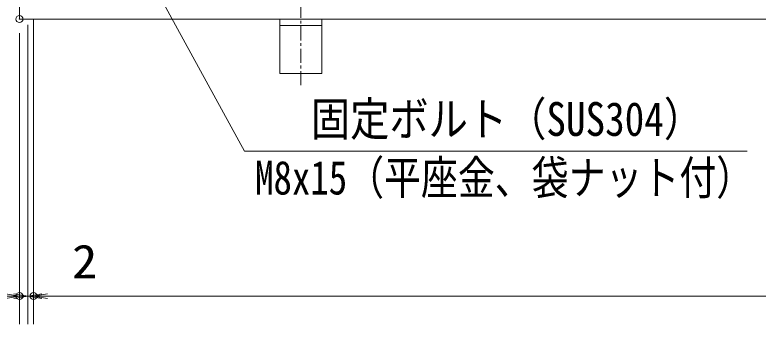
# Model space of a CAD drawing. Units: millimetres, scale not verified. Extents: x -1050 to 1050, y -742 to 742.
# Drawn here: x -797.1 to -533, y 219 to 329 of the extents above; entities that cross this region are included whole.
import ezdxf
from ezdxf.enums import TextEntityAlignment as Align

# ---------------------------------------------------------------- set-up
doc = ezdxf.new("R2010")
doc.units = ezdxf.units.MM
doc.header["$LTSCALE"] = 5
doc.header["$PDMODE"] = 32
doc.header["$PDSIZE"] = 2.5
doc.linetypes.add('CHAIN1', pattern=[8, 5, -1, 1, -1])
for name, color, linetype, lineweight in [('0-1_寸法注釈', 2, 'Continuous', 9), ('0-3_0', 2, 'Continuous', 9), ('0-4_DEFPOINTS', 134, 'Continuous', 9), ('0-9_枠', 7, 'Continuous', 9), ('0-B_アンカー', 7, 'Continuous', 9)]:
    doc.layers.add(name, color=color, linetype=linetype, lineweight=lineweight)
doc.styles.add('ＭＳ ゴシック', font='')
doc.styles.get('ＭＳ ゴシック').set_extended_font_data('MS Gothic')

# ---------------------------------------------------------------- blocks, each defined once
blk = doc.blocks.new('A$C5D7C781A')
at = {"layer": '0-B_アンカー', "color": 6, "linetype": 'CHAIN1'}
blk.add_line((37.5, 140.11), (37.5, 0), dxfattribs=at)
at = {"layer": '0-B_アンカー'}
for p, q in [((0, 118.78), (0, 22.26)), ((0, 118.78), (75, 118.78)), ((75, 118.78), (75, 22.26)), ((75, 33.76), (0, 33.76)), ((0, 22.26), (75, 22.26))]:
    blk.add_line(p, q, dxfattribs=at)
blk = doc.blocks.new('_OPEN')
at = {"layer": '0-3_0'}
blk.add_line((0, 0), (-5, 0), dxfattribs=at)
blk.add_lwpolyline([(-5, 0.833), (0, 0), (-5, -0.833)], dxfattribs=at)

msp = doc.modelspace()

# ---------------------------------------------------------------- linework, layer by layer
at = {"layer": '0-1_寸法注釈'}
for p, q in [((-792.45, 325.475), (-792.45, 218.953)), ((-792.45, 325.475), (-792.45, 218.953)), ((-790.45, 327.475), (-790.45, 218.953)), ((-790.45, 327.475), (-790.45, 218.953)), ((-795.45, 322.475), (-795.45, 218.953)), ((-792.45, 228.953), (-795.45, 228.953)), ((-792.45, 228.953), (-790.45, 228.953)), ((-787.45, 228.953), (-782.45, 228.953)), ((-785.45, 228.953), (199.55, 228.953)), ((-785.45, 228.953), (-764.337, 228.953))]:
    msp.add_line(p, q, dxfattribs=at)
msp.add_lwpolyline([(-536.9, 280.436), (-715.531, 280.436), (-752.95, 348.972)], dxfattribs=at)
at = {"layer": '0-4_DEFPOINTS'}
for p in [(-795.45, 327.475), (-795.45, 327.475), (-795.45, 228.953), (-790.45, 228.953)]:
    msp.add_point(p, dxfattribs=at)
at = {"layer": '0-9_枠'}
for p, q in [((-795.45, 487.475), (-795.45, 327.475)), ((-795.45, 327.475), (409.55, 327.475))]:
    msp.add_line(p, q, dxfattribs=at)

# ---------------------------------------------------------------- block references
at = {"layer": '0-1_寸法注釈'}
for p in [(-795.45, 228.953), (-792.45, 228.953)]:
    msp.add_blockref('_OPEN', p, dxfattribs=at)
at = {"layer": '0-1_寸法注釈', "rotation": 180}
for p in [(-792.45, 228.953), (-790.45, 228.953), (-790.45, 228.953)]:
    msp.add_blockref('_OPEN', p, dxfattribs=at)
at = {"layer": '0-B_アンカー', "xscale": -0.2, "yscale": 0.2, "rotation": 180}
msp.add_blockref('A$C5D7C781A', (-702.95, 331.927), dxfattribs=at)

# ---------------------------------------------------------------- texts
at = {"layer": '0-1_寸法注釈', "color": 7, "style": 'ＭＳ ゴシック'}
for s, height, width, p in [('固定ボルト（SUS304）', 12.03, 0.85, (-691.88, 282.308)), ('M8x15（平座金、袋ナット付）', 12.02, 0.8, (-711.701, 261.457)), ('2', 12.02, 1.1, (-776.76, 231.64))]:
    msp.add_text(s, height=height, dxfattribs=dict(at, width=width)).set_placement(p, align=Align.BOTTOM_LEFT)

doc.saveas('drawing.dxf')
